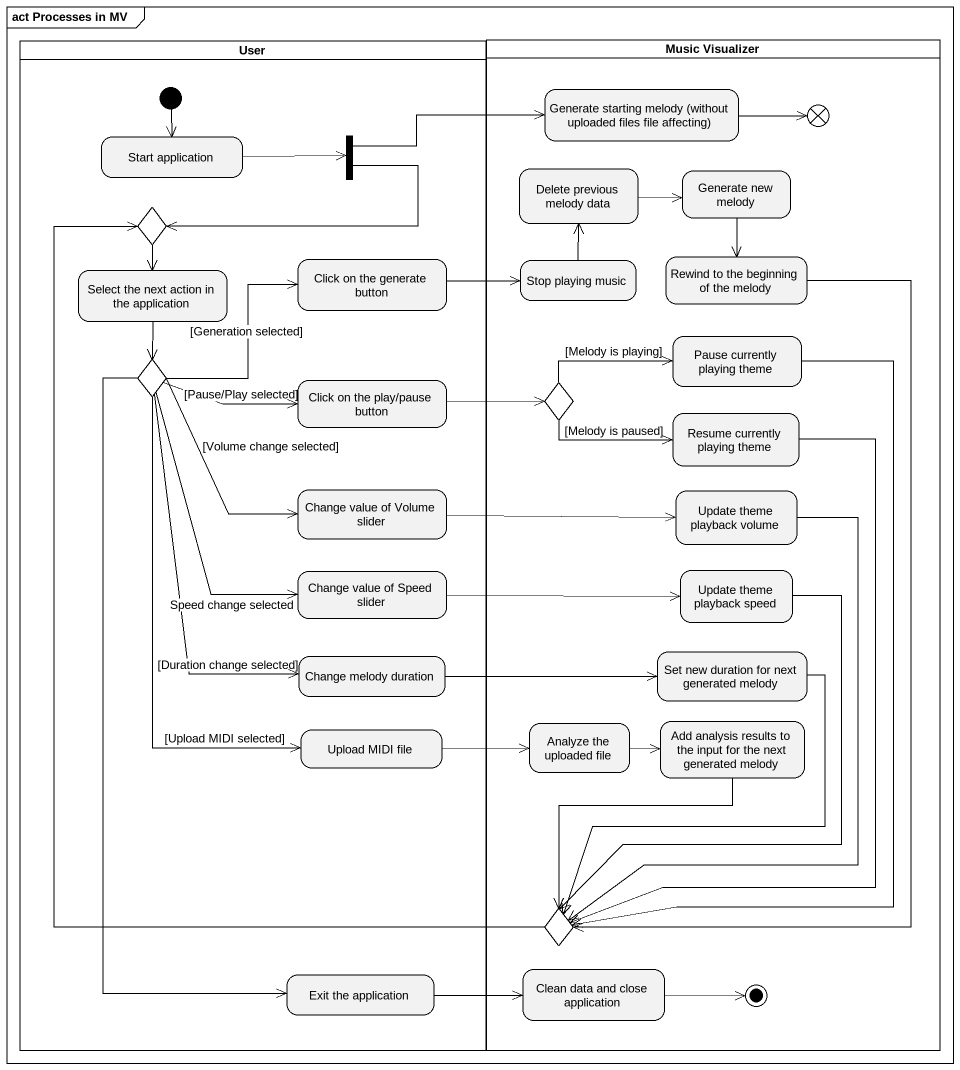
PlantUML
@startuml
mainframe act Processes in MV
hide empty description
state User <<partition>> {
  state "Start application" as Start_application
  state fork1 <<fork>>
  state choice1 <<choice>>
  state "Select the next action in the application" as Select_the_next_action_in
  state "Click on the generate button" as Click_on_the_generate_button
  state choice2 <<choice>>
  state "Click on the play/pause button" as Click_on_the_play_pause
  state "Change value of Volume slider" as Change_value_of_Volume
  state "Change value of Speed slider" as Change_value_of_Speed_slider
  state "Change melody duration" as Change_melody_duration
  state "Upload MIDI file" as Upload_MIDI_file
  state "Exit the application" as Exit_the_application
  [*] --> Start_application
}
state "Music Visualizer" as Music_Visualizer <<partition>> {
  state "Generate starting melody (without uploaded files file affecting)" as Generate_starting_melody
  state flowfinal1 <<end>>
  state "Delete previous melody data" as Delete_previous_melody_data
  state "Generate new melody" as Generate_new_melody
  state "Stop playing music" as Stop_playing_music
  state "Rewind to the beginning of the melody" as Rewind_to_the_beginning_of
  state "Pause currently playing theme" as Pause_currently_playing
  state choice3 <<choice>>
  state "Resume currently playing theme" as Resume_currently_playing
  state "Update theme playback volume" as Update_theme_playback_volume
  state "Update theme playback speed" as Update_theme_playback_speed
  state "Set new duration for next generated melody" as Set_new_duration_for_next
  state "Analyze the uploaded file" as Analyze_the_uploaded_file
  state "Add analysis results to the input for the next generated melody" as Add_analysis_results_to_the
  state choice4 <<choice>>
  state "Clean data and close application" as Clean_data_and_close
  Clean_data_and_close -right-> [*]
}
Generate_starting_melody -right-> flowfinal1
Start_application -right-> fork1
fork1 -right-> Generate_starting_melody
fork1 -left-> choice1
Delete_previous_melody_data -right-> Generate_new_melody
Generate_new_melody --> Rewind_to_the_beginning_of
choice1 --> Select_the_next_action_in
Select_the_next_action_in --> choice2
Click_on_the_generate_button -right-> Stop_playing_music
Stop_playing_music -up-> Delete_previous_melody_data
Rewind_to_the_beginning_of --> choice4
choice2 -right-> Click_on_the_generate_button : [Generation selected]
choice2 -right-> Click_on_the_play_pause : [Pause/Play selected]
choice2 --> Change_value_of_Volume : [Volume change selected]
choice2 --> Change_value_of_Speed_slider : Speed change selected
choice2 --> Change_melody_duration : [Duration change selected]
choice2 --> Upload_MIDI_file : [Upload MIDI selected]
choice2 --> Exit_the_application
Pause_currently_playing --> choice4
Click_on_the_play_pause -right-> choice3
choice3 -right-> Pause_currently_playing : [Melody is playing]
choice3 -right-> Resume_currently_playing : [Melody is paused]
Resume_currently_playing --> choice4
Change_value_of_Volume -right-> Update_theme_playback_volume
Update_theme_playback_volume --> choice4
Change_value_of_Speed_slider -right-> Update_theme_playback_speed
Update_theme_playback_speed --> choice4
Change_melody_duration -right-> Set_new_duration_for_next
Set_new_duration_for_next --> choice4
Analyze_the_uploaded_file -right-> Add_analysis_results_to_the
Add_analysis_results_to_the --> choice4
Upload_MIDI_file -right-> Analyze_the_uploaded_file
choice4 -up-> choice1
Exit_the_application -right-> Clean_data_and_close
@enduml
